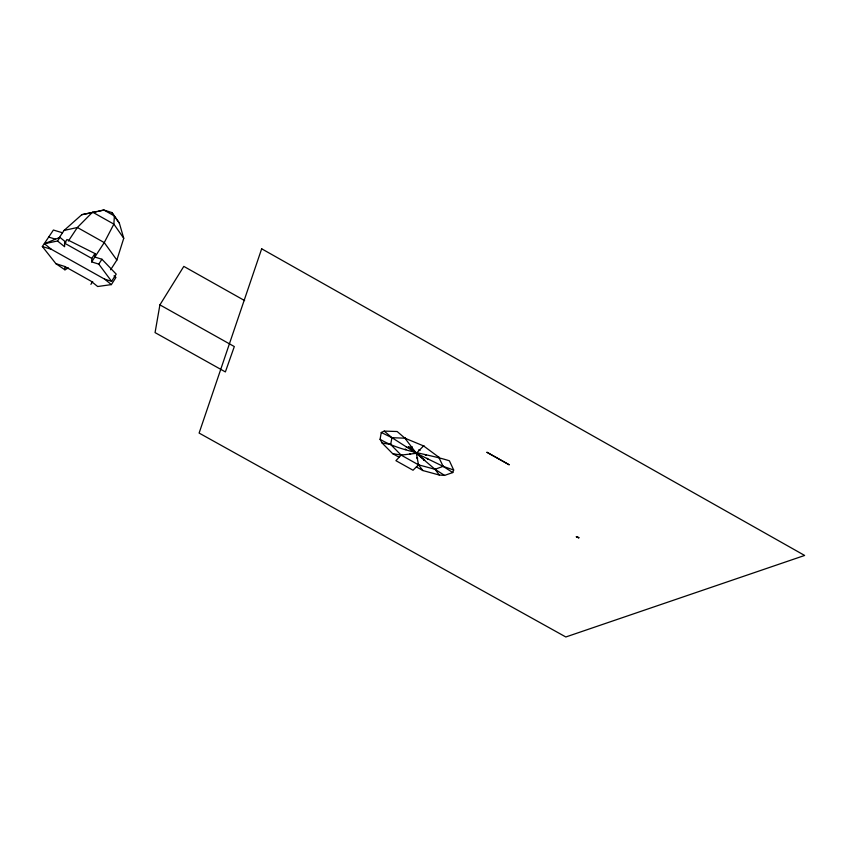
<?xml version="1.0" encoding="UTF-8"?>
<svg xmlns="http://www.w3.org/2000/svg" width="847" height="847" viewBox="0 0 847 847"><rect width="100%" height="100%" fill="white"/><g stroke="black" fill="none" stroke-linecap="round" stroke-linejoin="round"><path stroke-width="1.27" d="M94.97 253.549L94.832 257.054L101.936 259.246L116.219 274.142L111.603 281.342L98.771 264.116L91.667 261.903L91.794 258.42L94.97 253.549L66.966 239.521L64.563 243.163L64.616 246.731L57.522 240.993L44.446 243.724L51.455 249.357L104.594 279.118L111.359 284.603L115.944 277.445L114.027 275.868M159.903 304.878L155.065 332.606L225.376 371.918L234.312 346.561L159.903 304.878L183.81 266.392L244.635 300.59M380.081 439.307L381.266 432.489L384.231 431.102L397.158 431.515L404.93 438.195L416.343 453.304L418.513 464.834L422.875 470.551L439.307 475.029L444.559 475.4L452.785 472.552L453.674 470L449.386 460.789C426.369 453.452 401.404 451.906 380.081 439.307L382.103 443.013L392.627 453.621L399.117 457.264M444.559 475.4L435.019 469.291L418.513 464.834L401.139 455.104L390.636 444.453L391.97 437.698L384.231 431.102M110.608 269.791L116.865 260.061L123.747 238.282L119.332 223.079L111.91 212.576L103.874 210.024L81.788 214.693L64.065 230.437L58.454 238.865M90.894 284.338L92.704 281.532M98.771 264.116L101.936 259.246M91.667 261.903L104.255 242.591L113.858 224.116L114.398 215.953L103.874 210.024L98.411 211.316M68.385 241.035L77.373 227.494L92.577 212.142L113.858 224.116L123.747 238.282M57.522 240.993L59.936 237.372L65.992 242.306M68.342 267.896L64.944 269.822L55.913 263.682L42.35 246.519L53.403 230.035L62.498 232.787M452.785 472.552L443.129 466.358L416.343 453.304L401.139 455.104L395.92 460.673L413.029 470.233L418.513 464.834M453.674 470L443.129 466.358L438.725 457.136L423.553 445.914L416.343 453.304L391.97 437.698L381.266 432.489M44.446 243.724L59.936 237.372M423.638 459.625L424.199 459.656L408.529 446.687L435.019 469.291L443.129 466.358M64.065 230.437L77.373 227.494L104.255 242.591L116.865 260.061M81.788 214.693L97.14 211.57M111.359 284.603L97.691 286.519L91 281.14L64.901 266.53L55.913 263.682M391.97 437.698L404.93 438.195L423.553 445.914M382.103 443.013L390.636 444.453M392.627 453.621L401.139 455.104M577.569 537.252L578.935 537.919L576.193 536.765L578.808 537.506M48.681 237.075L55.5 239.172M42.35 246.519L51.455 249.357M104.594 279.118L111.603 281.342M416.396 466.919L422.875 470.551M64.563 243.163L91.794 258.42M435.019 469.291L439.307 475.029M111.91 212.576L119.332 223.079M64.901 266.53L64.944 269.822M427.079 458.375L427.777 459.032L427.079 458.375M442.388 465.839L443.087 466.485L442.388 465.839M261.67 248.796L199.109 433.071L565.828 636.976L804.65 555.452L261.67 248.796M419.021 449.958L419.784 450.382L419.021 449.958M423.172 445.702L423.934 446.125L423.172 445.702M486.993 452.309L509.121 464.738L486.993 452.309M392.129 437.624L392.839 438.079L392.129 437.624M406.073 446.549L406.782 447.004L406.073 446.549M401.256 454.828L401.891 455.284L401.256 454.828M409.874 453.801L410.509 454.267L409.874 453.801M424.135 459.762L423.585 459.73L424.686 460.228L424.135 459.762M434.755 468.846L434.193 468.815L435.294 469.312L434.755 468.846M425.639 454.701L424.993 454.585L426.083 455.167L425.639 454.701M438.502 456.904L437.846 456.787L438.947 457.369L438.502 456.904M405.29 438.291L404.57 438.1L405.628 438.735L405.29 438.291M411.843 446.972L411.134 446.782L412.182 447.407L411.843 446.972M391.272 444.506L390.531 444.252L391.272 444.506M405.904 449.545L405.152 449.281L405.904 449.545M417.603 458.132L416.83 457.803L417.603 458.132M418.831 464.664L418.069 464.347L418.831 464.664"/></g></svg>
